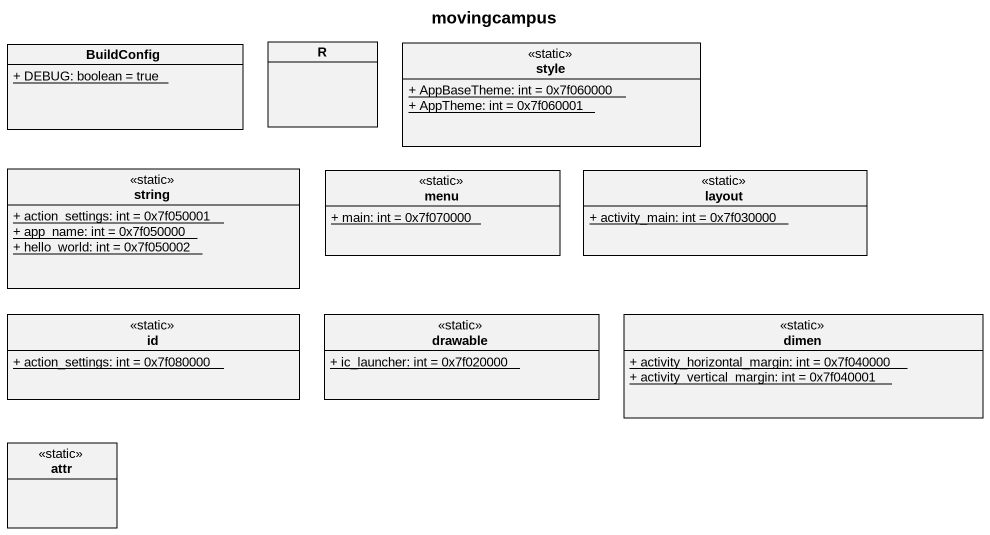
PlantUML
@startuml
title movingcampus
hide circle
hide empty members
skinparam classAttributeIconSize 0
class BuildConfig {
  {static} + DEBUG: boolean = true
}
class R
class style <<static>> {
  {static} + AppBaseTheme: int = 0x7f060000
  {static} + AppTheme: int = 0x7f060001
}
class string <<static>> {
  {static} + action_settings: int = 0x7f050001
  {static} + app_name: int = 0x7f050000
  {static} + hello_world: int = 0x7f050002
}
class menu <<static>> {
  {static} + main: int = 0x7f070000
}
class layout <<static>> {
  {static} + activity_main: int = 0x7f030000
}
class id <<static>> {
  {static} + action_settings: int = 0x7f080000
}
class drawable <<static>> {
  {static} + ic_launcher: int = 0x7f020000
}
class dimen <<static>> {
  {static} + activity_horizontal_margin: int = 0x7f040000
  {static} + activity_vertical_margin: int = 0x7f040001
}
class attr <<static>>
@enduml
